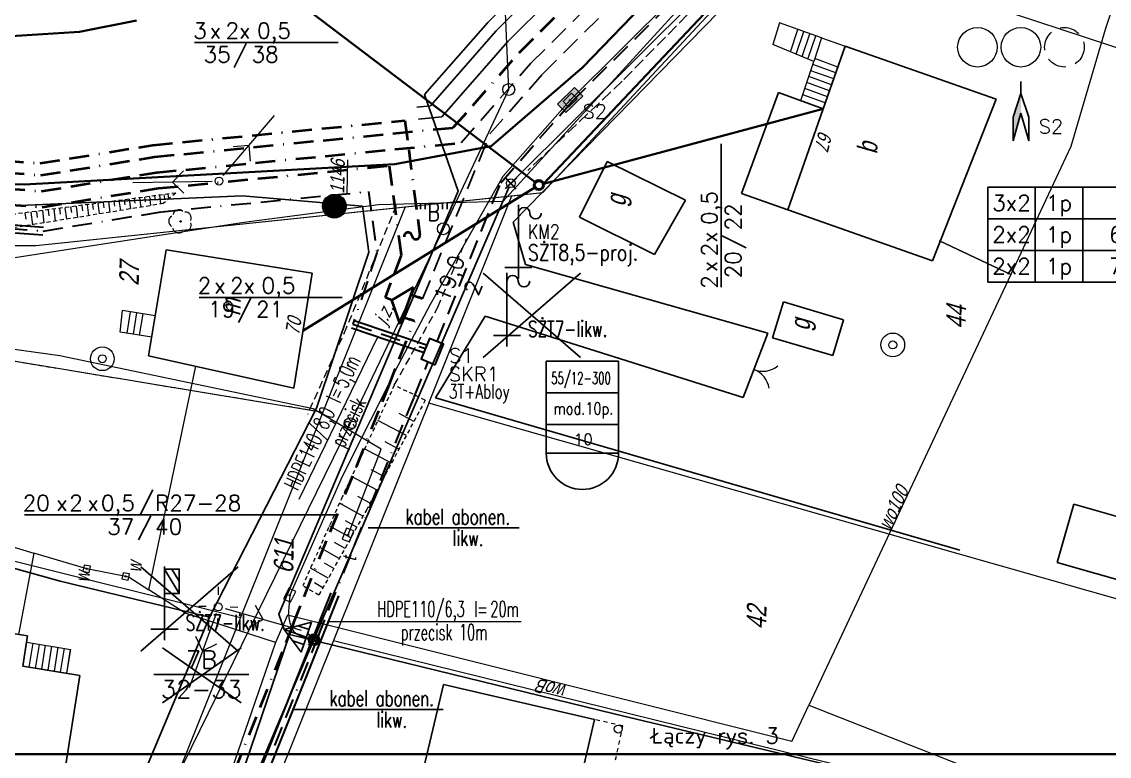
# Model space of a CAD drawing. Header units: millimetres. Extents: x 4848043 to 9699780, y 5827542 to 11659147.
# Drawn here: x 4848757.9 to 4848895.3, y 5829526.9 to 5829619.7 of the extents above; entities that cross this region are included whole.
import ezdxf
from ezdxf.enums import TextEntityAlignment as Align

# ---------------------------------------------------------------- set-up
doc = ezdxf.new("R2010")
doc.units = ezdxf.units.MM
doc.header["$MEASUREMENT"] = 0
for name, pattern in [('0', [0]), ('BORDER', [1.75, 0.5, -0.25, 0.5, -0.25, 0, -0.25]), ('BZN', [1, 0.5, -0.5]), ('DASHED', [0.75, 0.5, -0.25]), ('GUZ', [1, 0.5, -0.5]), ('KOC', [2, 1.5, -0.5]), ('KOJ', [0]), ('KOU', [1.5, 1, -0.5]), ('SCH', [0]), ('UPW', [0]), ('WSQ', [0.85, 0.5, -0.35])]:
    doc.linetypes.add(name, pattern=pattern)
doc.layers.get('0').update_dxf_attribs({"lineweight": 18})
for name, color, linetype in [('czerwona', 1, 'Continuous'), ('NR-RYS @ 1', 7, 'Continuous'), ('S-T-DLUG', 30, 'Continuous'), ('SZOPO_L_0', 251, 'BGS'), ('TEL długości przelotów', 30, 'Continuous'), ('TEL studnie istniejące', 34, 'Continuous'), ('TES kable kanałowe likw.', 9, 'KAB_KANAL_LIKW'), ('TES kable kanałowe proj.', 4, 'DASHED'), ('TES kable napow. likw.', 9, 'LIN_NAPOW_LIKW'), ('TES opisy kabli abon.', 30, 'Continuous'), ('TES opisy kabli rozdz.', 30, 'Continuous'), ('TES opisy zakończeń', 30, 'Continuous'), ('TES rury', 6, 'Continuous'), ('TES strzałki i odnośniki', 7, 'Continuous'), ('TES słup. PD', 6, 'Continuous'), ('TES zakończenia istniejące', 140, 'Continuous'), ('TES zakończenia likwidowane', 9, 'Continuous')]:
    doc.layers.add(name, color=color, linetype=linetype)
for name, color, linetype, lineweight in [('EADTD_T_0', 7, '0', 18), ('EBTOO_T_9', 7, '0', 18), ('EBTPO_L_6', 9, '0', 18), ('EBUOA_T_1', 251, '0', 25), ('EBUPO_L_6', 7, '0', 18), ('EBUPP_L_3', 6, '0', 25), ('EDZPD_L_0', 251, '0', 18), ('EDZTD_T_0', 7, '0', 25), ('EUZPU_L_4', 251, 'GUZ', 18), ('SDROK_T_0', 250, '0', 18), ('SDRPK_L_0', 7, '0', 35), ('SDRPK_L_1', 7, 'KOU', 18), ('SDRPK_L_2', 251, 'KOC', 18), ('SZNPS_T_0', 7, '0', 18), ('SZOPO_T_0', 251, '0', 18), ('SZZPZ_T_0', 251, '0', 15), ('TEL kable doziemne proj.', 32, 'BORDER', 30), ('TEL kanalizacja tel. proj.', 32, 'DASHED', 30), ('TEL rury', 6, 'Continuous', 30), ('TEL rury opis', 6, 'Continuous', 20), ('TEL rury opis MONIKA', 6, 'Continuous', 20), ('TEL studnie projektowane', 32, 'Continuous', 30), ('TES kable doziemne proj.', 4, 'BORDER', 40), ('TES kable napow. proj.', 241, 'LIN_NAPOW_PROJ', 35), ('TES zakończenia projektowane', 4, 'Continuous', 40), ('TES złącza projektowane', 4, 'Continuous', 40), ('UEEPA_T_2', 251, '0', 18), ('UKKPA_T_4', 251, '0', 18), ('UKKPOR_L_0', 36, '0', 18), ('UTTOA_T_0', 7, '0', 18), ('UTTPA_T_0', 7, '0', 18), ('UTTPA_T_2', 34, '0', 18), ('UTTPO_L_0', 34, '0', 18), ('UWWOA_T_0', 251, '0', 18), ('UWWOO_T_0', 251, '0', 18), ('UWWPA_T_0', 251, '0', 18), ('UWWPO_L_0', 162, 'UPW', 18), ('UZB słupy telefoniczne', 32, 'Continuous', 30), ('WUKPS_L_1', 251, '0', 18), ('WUKPS_L_2', 251, '0', 18)]:
    doc.layers.add(name, color=color, linetype=linetype, lineweight=lineweight)
doc.layers.add('RYS layout', color=7, linetype='Continuous', lineweight=30, plot=False)
doc.styles.add('ROMANS', font='simplex.shx')
doc.styles.add('SIMPLEX', font='simplex.shx', dxfattribs={"width": 0.8, "height": 1.5})
doc.styles.add('Simplex2', font='simplex.shx', dxfattribs={"width": 0.7})
doc.styles.get("Standard").update_dxf_attribs({"font": 'txt', "width": 0.8, "oblique": 15})
doc.linetypes.add('BGS', pattern='A,2.5,[133,ltypeshp.shx,S=0.2,R=0,X=0,Y=0],2.5', length=5)
doc.linetypes.add('KAB_KANAL_LIKW', pattern='A,0.5,[131,ltypeshp.shx,S=0.1,R=0,X=-0.1,Y=-0.1],0.2,[131,ltypeshp.shx,S=0.1,R=180,X=-0.1,Y=0.1],0.1', length=0.8)
doc.linetypes.add('LIN_NAPOW_LIKW', pattern='A,0.0001,[131,ltypeshp.shx,S=0.1,R=20,X=0.34023,Y=-0.12817],-0.1,[131,ltypeshp.shx,S=0.1,R=200,X=0.35977,Y=0.12817],-0.3,[135,l_napow.shx,S=0.1,R=0,X=-0.4,Y=0],-0.2,[135,l_napow.shx,S=0.1,R=180,X=0.2,Y=0],-0.2', length=0.8001)
doc.linetypes.add('LIN_NAPOW_PROJ', pattern='A,0.0001,-0.4,[136,l_napow.shx,S=0.1,R=0,X=-0.4,Y=0],-0.2,[137,l_napow.shx,S=0.1,R=0,X=-0.2,Y=0],-0.2', length=0.8001)

# ---------------------------------------------------------------- blocks, each defined once
blk = doc.blocks.new('BUJ')
at = {"color": 0}
blk.add_circle((0, 0), 0.25, dxfattribs=at)
blk = doc.blocks.new('OSP')
at = {"color": 0}
for radius in [0.75, 0.045]:
    blk.add_circle((0, 0), radius, dxfattribs=at)
blk = doc.blocks.new('BGB')
at = {"color": 0}
for centre, start, end in [((-1.5, 0.021), 0, 60.404), ((1.5, 0.021), 120, 180.404)]:
    blk.add_arc(centre, 1.5, start, end, dxfattribs=at)
blk = doc.blocks.new('DLI')
at = {"color": 0}
blk.add_circle((0, 0), 0.045, dxfattribs=at)
for centre, start, end in [((0, 0.375), 30.487, 149.918), ((-0.357, 0.116), 102.488, 221.918), ((0.357, 0.116), -41.514, 77.916), ((-0.22, -0.303), 174.489, 293.916), ((0.22, -0.303), -113.512, 5.915)]:
    blk.add_arc(centre, 0.375, start, end, dxfattribs=at)
blk = doc.blocks.new('SLS')
at = {"color": 0}
blk.add_circle((0, 0), 0.25, dxfattribs=at)
blk.add_circle((0, 0), 0.25, dxfattribs=at)
blk = doc.blocks.new('LAT')
at = {"color": 0}
for p, q in [((0.00809, 0.758155), (0.00809, 1.258155)), ((-1.24191, 0.008155), (-0.74191, 0.008155)), ((0.75809, 0.008155), (1.25809, 0.008155)), ((0.00809, -0.741845), (0.00809, -1.241845))]:
    blk.add_line(p, q, dxfattribs=at)
blk = doc.blocks.new('PNN')
at = {"color": 0}
for p, q in [((2.9395, 0.01539), (2.2324, 0.72249)), ((0.4395, 0.01539), (5.4395, 0.01539)), ((2.9395, 0.01539), (2.2324, -0.69171))]:
    blk.add_line(p, q, dxfattribs=at)
blk = doc.blocks.new('UKK')
at = {"color": 0}
blk.add_circle((0, 0), 0.375, dxfattribs=at)
blk = doc.blocks.new('WLD')
at = {"color": 0}
for p, q in [((0.375, 0.25), (-0.375, 0.25)), ((-0.375, 0.25), (-0.375, -0.25)), ((0.375, -0.25), (0.375, 0.25)), ((-0.375, -0.25), (0.375, -0.25))]:
    blk.add_line(p, q, dxfattribs=at)
blk.add_circle((0, 0), 0.045, dxfattribs=at)
blk = doc.blocks.new('ZAS')
at = {"color": 0}
for p, q in [((0.2, 0.2), (-0.2, 0.2)), ((-0.2, 0.2), (-0.2, -0.2)), ((0.2, -0.2), (0.2, 0.2)), ((-0.2, -0.2), (0.2, -0.2))]:
    blk.add_line(p, q, dxfattribs=at)
blk.add_circle((0, 0), 0.045, dxfattribs=at)
blk = doc.blocks.new('STD')
at = {"color": 0}
for radius in [0.75, 0.25]:
    blk.add_circle((0, 0), radius, dxfattribs=at)
blk = doc.blocks.new('ZL-2P')
for p, q in [((0, 0), (1, 1.25)), ((1, 1.25), (1, -1.25)), ((1, 0.75), (1.5, 0.75)), ((1, -1.25), (0, 0)), ((1, -0.75), (1.5, -0.75))]:
    blk.add_line(p, q)
blk = doc.blocks.new('SK-2-I')
blk.add_hatch(color=256).paths.add_polyline_path([(0.265, -0.375), (0.765, -0.375), (0.765, 0.375), (0.265, 0.375), (-0.235, 0.375), (-0.735, 0.375), (-0.735, -0.375), (-0.235, -0.375)])
for p, q in [((-0.735, -0.375), (-0.735, 0.375)), ((-0.735, 0.375), (-0.235, 0.375)), ((0.265, 0.375), (-0.235, 0.375)), ((0.765, 0.375), (0.265, 0.375)), ((0.765, -0.375), (0.765, 0.375)), ((-0.235, -0.375), (-0.735, -0.375)), ((-0.235, -0.375), (0.265, -0.375)), ((0.265, -0.375), (0.765, -0.375))]:
    blk.add_line(p, q)
blk = doc.blocks.new('KB-RZP')
at = {"style": 'SIMPLEX'}
for s, p in [('/', (0.5, 0.389)), ('x', (-4.75, 0.25)), ('x', (-2.783, 0.25))]:
    blk.add_text(s, height=1, dxfattribs=at).set_placement(p)
at = {"style": 'SIMPLEX', "flags": 1}
blk.add_attdef('TYP-KAB', text='', height=0.5, dxfattribs=at).set_placement((-8.408, 0.25), align=Align.RIGHT)
at = {"style": 'SIMPLEX'}
for tag, p in [('POJ-KAB', (-5.158, 0.25)), ('DL-KAB', (0.19, -1.25))]:
    blk.add_attdef(tag, text='', height=1, dxfattribs=at).set_placement(p, align=Align.RIGHT)
for tag, p in [('KONS-KAB', (-3.5, 0.25)), ('SR-ZYL', (-0.85, 0.25)), ('SEP', (0.835, -1.25))]:
    blk.add_attdef(tag, text='', height=1, dxfattribs=at).set_placement(p, align=Align.CENTER)
for tag, p in [('NR-KAB', (1.5, 0.25)), ('DL-MON', (1.5, -1.25))]:
    blk.add_attdef(tag, p, '', height=1, dxfattribs=at)
at = {"style": 'SIMPLEX', "flags": 1}
blk.add_attdef('REJ-SZAF', (7.64, 0.25), '', height=0.5, dxfattribs=at)
blk = doc.blocks.new('KB-IWP')
at = {"style": 'SIMPLEX'}
for p in [(-1.218, 0.25), (0.637, 0.25)]:
    blk.add_text('x', height=1, dxfattribs=at).set_placement(p, align=Align.RIGHT)
at = {"style": 'SIMPLEX', "flags": 1}
blk.add_attdef('TYP-KAB', text='', height=0.5, dxfattribs=at).set_placement((-6.017, 0.25), align=Align.RIGHT)
at = {"style": 'SIMPLEX'}
for tag, p in [('POJ-KAB', (-2.134, 0.25)), ('DL-KAB', (-0.618, -1.25))]:
    blk.add_attdef(tag, text='', height=1, dxfattribs=at).set_placement(p, align=Align.RIGHT)
for tag, p in [('KONS-KAB', (-0.519, 0.25)), ('SR-ZYL', (2.116, 0.25)), ('SEP', (-0.022, -1.25))]:
    blk.add_attdef(tag, text='', height=1, dxfattribs=at).set_placement(p, align=Align.CENTER)
at = {"style": 'SIMPLEX', "flags": 1}
blk.add_attdef('REJ-SZAF', (6.387, 0.25), '', height=0.5, dxfattribs=at)
at = {"style": 'SIMPLEX'}
blk.add_attdef('DL-MON', (0.697, -1.25), '', height=1, dxfattribs=at)
blk = doc.blocks.new('OB')
at = {"style": 'ROMANS', "width": 0.6}
blk.add_text('l=', height=2, dxfattribs=at).set_placement((9.86, 0.18))
for tag, p in [('OB_TYP', (8.68, 0.18)), ('OB_SW', (11.54, -2.76))]:
    blk.add_attdef(tag, text='', height=2, dxfattribs=at).set_placement(p, align=Align.RIGHT)
blk.add_attdef('OB_DL', (11.91, 0.18), '', height=2, dxfattribs=at)
blk = doc.blocks.new('S1')
for p, q in [((0, 5.585), (-0.5, 3.335)), ((0, 2.585), (0, 5.585)), ((0.5, 3.335), (0, 5.585)), ((-0.5, 3.335), (0, 3.835)), ((0, 3.835), (0.5, 3.335)), ((0, -2.915), (0, -2.165)), ((-0.5, -4.415), (0, -2.915)), ((0, -2.915), (0.5, -4.415)), ((-0.5, -5.915), (0, -4.165)), ((-0.5, -4.415), (-0.5, -5.915)), ((0, -4.165), (0.5, -5.915)), ((0.5, -5.915), (0.5, -4.415))]:
    blk.add_line(p, q)
for points in [[(0, 5.585), (0, 3.835), (0.5, 3.335)], [(0, -2.915), (-0.5, -4.415), (0, -4.165), (-0.5, -5.915)]]:
    blk.add_solid(points)
blk = doc.blocks.new('S-T-DLUG')
at = {"style": 'ROMANS'}
blk.add_attdef('DL.KAN', text='', height=1, dxfattribs=at).set_placement((0, 0.3), align=Align.CENTER)
blk.add_attdef('L.OTW', text='', height=1, dxfattribs=at).set_placement((0, -0.3), align=Align.TOP_CENTER)
blk = doc.blocks.new('*U136')
for p, q in [((6, 0), (0, 0)), ((0, 0), (0, -4)), ((6, 0), (6, -4)), ((12, 0), (6, 0)), ((22, 0), (12, 0)), ((12, 0), (12, -4)), ((22, -4), (22, 0)), ((6, -4), (0, -4)), ((12, -4), (6, -4)), ((22, -4), (12, -4))]:
    blk.add_line(p, q)
at = {"style": 'SIMPLEX'}
for s, p in [('2x2', (3, -2)), ('1p', (9, -2))]:
    blk.add_text(s, height=2, dxfattribs=at).set_placement(p, align=Align.MIDDLE_CENTER)
blk.add_attdef('PARA1', text='', height=2, dxfattribs=at).set_placement((17, -2), align=Align.MIDDLE_CENTER)
blk = doc.blocks.new('KBR-ZP2')
blk.add_line((-4, 2), (4, 2))
at = {"style": 'SIMPLEX'}
for tag, p in [('REJ-SZAF', (0, 2.5)), ('NR-ZAK', (0, 0))]:
    blk.add_attdef(tag, text='', height=1.5, dxfattribs=at).set_placement(p, align=Align.CENTER)
blk = doc.blocks.new('*X53')
at = {"color": 0}
for p, q in [((196.5, 132.632), (196.5, 133.332)), ((196, 131.741), (196, 132.482)), ((196.5, 131), (196.5, 132.482)), ((197, 131.741), (197, 132.482))]:
    blk.add_line(p, q, dxfattribs=at)
blk = doc.blocks.new('KBR-SL1L')
for p, q in [((0, 0), (-1, 1.482)), ((-1, 1.482), (1, 1.482)), ((-0.35, 1.982), (0.35, 1.982)), ((1, 1.482), (0, 0))]:
    blk.add_line(p, q)
blk.add_circle((0, 1.982), 0.35)
blk.add_blockref('*X53', (-196.5, -131))
blk = doc.blocks.new('ZLOP')
for p, q in [((9.15, 0), (0, 0)), ((0, 0), (0, -11.62)), ((9.15, -11.62), (9.15, 0)), ((9.15, -4), (0, -4)), ((9.15, -8), (0, -8)), ((0, -11.62), (9.15, -11.62))]:
    blk.add_line(p, q)
blk.add_arc((4.58, -11.62), 4.58, 180, 0)
at = {"style": 'ROMANS', "width": 0.713756}
blk.add_attdef('MUFA', text='', height=1.41, dxfattribs=at).set_placement((0.63, -2.88), (8.18, -2.88), align=Align.FIT)
at = {"style": 'ROMANS'}
for tag, p in [('LACZNIK', (4.71, -6.72)), ('PARY', (4.69, -10.56))]:
    blk.add_attdef(tag, text='', height=1.41, dxfattribs=at).set_placement(p, align=Align.CENTER)
for tag, flags, p in [('NRZL', 4, (4.68, -14.12)), ('BOKT', 1, (4.69, -17.8))]:
    blk.add_attdef(tag, text='', height=1.41, dxfattribs=dict(at, flags=flags)).set_placement(p, align=Align.CENTER)

msp = doc.modelspace()

# ---------------------------------------------------------------- linework, layer by layer
for centre in [(4848878.67, 5829616.51), (4848884.17, 5829616.51)]:
    msp.add_circle(centre, 2.5)
at = {"linetype": 'DASHED', "ltscale": 5}
msp.add_circle((4848889.67, 5829616.51), 2.5, dxfattribs=at)
at = {"layer": 'czerwona', "linetype": 'ByBlock', "const_width": 1.41}
msp.add_lwpolyline([(4848797.36, 5829595.61, 1), (4848797.39, 5829597.2, 1)], format="xyb", close=True, dxfattribs=at)
at = {"layer": 'EBTPO_L_6', "linetype": 'SCH'}
for p, q in [((4848853.67, 5829619.58), (4848852.8, 5829616.84)), ((4848858.96, 5829617.69), (4848853.67, 5829619.58)), ((4848855.03, 5829615.94), (4848855.96, 5829618.76)), ((4848855.76, 5829615.63), (4848856.71, 5829618.49)), ((4848856.52, 5829615.33), (4848857.47, 5829618.22)), ((4848857.99, 5829614.73), (4848852.8, 5829616.84)), ((4848857.25, 5829615.02), (4848858.23, 5829617.96)), ((4848858.96, 5829617.69), (4848857.99, 5829614.73)), ((4848858.96, 5829617.69), (4848861.94, 5829616.64)), ((4848859.18, 5829608.72), (4848861.94, 5829616.64)), ((4848860.76, 5829613.26), (4848857.86, 5829614.31)), ((4848861.04, 5829614.01), (4848858.11, 5829615.08)), ((4848860.23, 5829611.75), (4848857.35, 5829612.8)), ((4848860.51, 5829612.5), (4848857.61, 5829613.55)), ((4848859.71, 5829610.24), (4848856.85, 5829611.29)), ((4848859.96, 5829610.99), (4848857.1, 5829612.04)), ((4848859.43, 5829609.48), (4848856.61, 5829610.51)), ((4848770.3, 5829580.51), (4848770.61, 5829583.22)), ((4848774.74, 5829582.57), (4848770.61, 5829583.22)), ((4848771.57, 5829583.08), (4848771.12, 5829580.37)), ((4848772.37, 5829582.95), (4848771.92, 5829580.24)), ((4848773.14, 5829582.82), (4848772.7, 5829580.1)), ((4848774.29, 5829579.86), (4848774.74, 5829582.57)), ((4848774.29, 5829579.86), (4848770.3, 5829580.51)), ((4848757.99, 5829538.26), (4848758.46, 5829541.29)), ((4848758.46, 5829541.29), (4848764.05, 5829540.39)), ((4848759.26, 5829541.16), (4848758.76, 5829538.13)), ((4848760.04, 5829541.02), (4848759.56, 5829537.99)), ((4848760.83, 5829540.91), (4848760.34, 5829537.88)), ((4848761.63, 5829540.78), (4848761.14, 5829537.74)), ((4848762.41, 5829540.66), (4848761.94, 5829537.63)), ((4848763.21, 5829540.53), (4848762.71, 5829537.5)), ((4848763.99, 5829540.39), (4848763.51, 5829537.36)), ((4848763.57, 5829537.36), (4848764.05, 5829540.39)), ((4848757.99, 5829538.26), (4848763.57, 5829537.36))]:
    msp.add_line(p, q, dxfattribs=at)
at = {"layer": 'EBTPO_L_6', "linetype": '0'}
for p in [(4848858.96, 5829617.69), (4848856.36, 5829609.76)]:
    msp.add_line(p, (4848857.99, 5829614.73), dxfattribs=at)
at = {"layer": 'EBUPO_L_6', "linetype": 'BZN'}
for p, q in [((4848833.84, 5829530.7), (4848830.28, 5829531.51)), ((4848831.9, 5829521.52), (4848833.84, 5829530.7))]:
    msp.add_line(p, q, dxfattribs=at)
at = {"layer": 'EBUPP_L_3', "linetype": '0'}
for p, q in [((4848861.94, 5829616.64), (4848859.18, 5829608.72)), ((4848881.05, 5829609.95), (4848861.94, 5829616.64)), ((4848848.83, 5829598.01), (4848853.54, 5829610.79)), ((4848853.54, 5829610.79), (4848859.18, 5829608.72)), ((4848873, 5829589.51), (4848881.05, 5829609.95)), ((4848854.71, 5829595.94), (4848859.18, 5829608.72)), ((4848831.88, 5829602.07), (4848828.37, 5829595.01)), ((4848841.75, 5829597.17), (4848831.88, 5829602.07)), ((4848848.83, 5829598.01), (4848854.71, 5829595.94)), ((4848837.85, 5829590.3), (4848841.75, 5829597.17)), ((4848828.37, 5829595.01), (4848837.85, 5829590.3)), ((4848873, 5829589.51), (4848854.71, 5829595.94)), ((4848776.11, 5829590.9), (4848773.89, 5829577.5)), ((4848794.56, 5829587.95), (4848776.11, 5829590.9)), ((4848792.24, 5829573.41), (4848794.56, 5829587.95)), ((4848854.14, 5829584.31), (4848852.78, 5829579.77)), ((4848861.72, 5829582.04), (4848854.14, 5829584.31)), ((4848860.38, 5829577.52), (4848861.72, 5829582.04)), ((4848852.78, 5829579.77), (4848860.38, 5829577.52)), ((4848773.89, 5829577.5), (4848792.24, 5829573.41)), ((4848888.74, 5829551.35), (4848890.85, 5829558.75)), ((4848890.85, 5829558.75), (4848917.34, 5829551.2)), ((4848888.74, 5829551.35), (4848915.23, 5829543.81)), ((4848752.93, 5829542.99), (4848758.6, 5829542.09)), ((4848758.6, 5829542.09), (4848757.99, 5829538.26)), ((4848757.99, 5829538.26), (4848765.21, 5829537.09)), ((4848765.21, 5829537.09), (4848762.14, 5829517.8)), ((4848811.19, 5829535.93), (4848806.18, 5829514.98)), ((4848830.28, 5829531.51), (4848811.19, 5829535.93)), ((4848828.13, 5829522.27), (4848830.28, 5829531.51))]:
    msp.add_line(p, q, dxfattribs=at)
at = {"layer": 'EDZPD_L_0', "linetype": '0'}
for p, q in [((4848823.71, 5829598.14), (4848911.46, 5829692.34)), ((4848823.71, 5829598.14), (4848853.91, 5829630.56)), ((4848853.91, 5829630.56), (4848931.86, 5829604.62)), ((4848543.22, 5829605.02), (4848785.5, 5829544.41)), ((4848759.62, 5829591.46), (4848823.71, 5829598.14)), ((4848806.31, 5829596.33), (4848819.8, 5829597.73)), ((4848809.31, 5829571.53), (4848819.8, 5829597.73)), ((4848819.8, 5829597.73), (4848823.71, 5829598.14)), ((4848759.62, 5829591.46), (4848806.31, 5829596.33)), ((4848806.31, 5829596.33), (4848795.93, 5829570.39)), ((4848718.25, 5829591.38), (4848759.62, 5829591.46)), ((4848718.91, 5829591.37), (4848759.62, 5829591.46)), ((4848716.55, 5829583.49), (4848795.93, 5829570.39)), ((4848809.31, 5829571.53), (4848805.73, 5829562.63)), ((4848990.62, 5829519.84), (4848809.31, 5829571.53)), ((4848795.93, 5829570.39), (4848785.5, 5829544.41)), ((4848805.73, 5829562.63), (4848797.27, 5829541.52)), ((4848785.5, 5829544.41), (4848773.07, 5829513.41)), ((4848797.27, 5829541.52), (4848784.79, 5829510.4)), ((4848797.27, 5829541.52), (4848960.63, 5829501.25))]:
    msp.add_line(p, q, dxfattribs=at)
at = {"layer": 'EUZPU_L_4', "linetype": 'GUZ'}
msp.add_line((4848716.55, 5829583.49), (4848795.93, 5829570.39), dxfattribs=at)
at = {"layer": 'RYS layout'}
for points in [[(4849270.89, 5829527.13), (4848660.89, 5829527.13), (4848660.89, 5829812.13), (4849270.89, 5829812.13)], [(4848960.63, 5829527.13), (4848960.63, 5828917.13), (4848675.63, 5828917.13), (4848675.63, 5829527.13)]]:
    msp.add_lwpolyline(points, close=True, dxfattribs=at)
at = {"layer": 'SDRPK_L_0', "linetype": '0'}
for p, q in [((4848842.2, 5829627.87), (4848828.73, 5829613.95)), ((4848828.73, 5829613.95), (4848817.21, 5829604.01)), ((4848805.01, 5829601.75), (4848817.21, 5829604.01)), ((4848805.01, 5829601.75), (4848758.17, 5829599.17)), ((4848758.17, 5829599.17), (4848724.13, 5829599.37))]:
    msp.add_line(p, q, dxfattribs=at)
at = {"layer": 'SDRPK_L_0', "linetype": 'KOJ'}
for p, q in [((4848772.37, 5829619.88), (4848765.14, 5829618.48)), ((4848765.14, 5829618.48), (4848747.74, 5829617.36))]:
    msp.add_line(p, q, dxfattribs=at)
at = {"layer": 'SDRPK_L_1', "linetype": 'KOU'}
for p, q in [((4848805.19, 5829596.51), (4848798.92, 5829581.12)), ((4848810.45, 5829583.65), (4848814.1, 5829592.33)), ((4848804.95, 5829573.77), (4848810.45, 5829583.65)), ((4848798.92, 5829581.12), (4848793.96, 5829570.08))]:
    msp.add_line(p, q, dxfattribs=at)
at = {"layer": 'SDRPK_L_2', "linetype": 'KOC'}
for p, q in [((4848844.82, 5829623.5), (4848833.78, 5829612.24)), ((4848833.78, 5829612.24), (4848821.84, 5829600.95))]:
    msp.add_line(p, q, dxfattribs=at)
at = {"layer": 'SZOPO_L_0', "linetype": 'BGS'}
for p, q in [((4848855.68, 5829630.93), (4848819.96, 5829594.38)), ((4848785.77, 5829597.71), (4848752.24, 5829596.29)), ((4848800.95, 5829596.4), (4848785.77, 5829597.71)), ((4848801.73, 5829590.61), (4848800.95, 5829596.4)), ((4848821.54, 5829589.03), (4848819.96, 5829594.38)), ((4848795.1, 5829570.88), (4848801.73, 5829590.61)), ((4848852.19, 5829580.36), (4848821.54, 5829589.03)), ((4848816.45, 5829582.52), (4848810.16, 5829572.17)), ((4848849.05, 5829572.22), (4848816.45, 5829582.52)), ((4848849.05, 5829572.22), (4848852.19, 5829580.36)), ((4848810.16, 5829572.17), (4848876.45, 5829552.95)), ((4848781.6, 5829544.44), (4848795.1, 5829570.88)), ((4848724.7, 5829559.52), (4848762.72, 5829549)), ((4848762.72, 5829549), (4848781.6, 5829544.44)), ((4848781.6, 5829544.44), (4848772.97, 5829523.87)), ((4848791.7, 5829542.26), (4848785.31, 5829523.47)), ((4848832.73, 5829532.22), (4848791.7, 5829542.26)), ((4848895.24, 5829517.37), (4848832.73, 5829532.22))]:
    msp.add_line(p, q, dxfattribs=at)
at = {"layer": 'TEL kable doziemne proj.', "ltscale": 5}
for p, q in [((4848820.39, 5829600), (4848818.95, 5829598.61)), ((4848820.36, 5829598.59), (4848818.97, 5829600.03)), ((4848807.45, 5829572.27), (4848809.24, 5829576.74)), ((4848795.23, 5829541.81), (4848807.45, 5829572.27)), ((4848795.41, 5829542.26), (4848781.89, 5829508.52)), ((4848795.49, 5829542.32), (4848794.05, 5829540.93)), ((4848795.47, 5829540.9), (4848794.08, 5829542.34))]:
    msp.add_line(p, q, dxfattribs=at)
msp.add_lwpolyline([(4848734.64, 5829595.28), (4848760.56, 5829593.28), (4848775.52, 5829595.71), (4848801.71, 5829598.27), (4848802.75, 5829590.51), (4848799.72, 5829581.49), (4848808.88, 5829578.41)], dxfattribs=at)
at = {"layer": 'TEL kanalizacja tel. proj.', "ltscale": 5}
msp.add_lwpolyline([(4848810.37, 5829579.3), (4848818.42, 5829599.39), (4848827.39, 5829609.61), (4848848.69, 5829630.79)], dxfattribs=at)
at = {"layer": 'TEL rury'}
for p, q in [((4848734.6, 5829594.78), (4848760.52, 5829592.78)), ((4848734.67, 5829595.78), (4848760.6, 5829593.78)), ((4848799.88, 5829581.96), (4848809.03, 5829578.88)), ((4848799.56, 5829581.02), (4848808.72, 5829577.94)), ((4848786.65, 5829521.74), (4848796.99, 5829547.54)), ((4848787.58, 5829521.37), (4848797.92, 5829547.17))]:
    msp.add_line(p, q, dxfattribs=at)
at = {"layer": 'TEL rury opis'}
msp.add_line((4848792.94, 5829559.39), (4848802.85, 5829579.91), dxfattribs=at)
at = {"layer": 'TEL rury opis MONIKA'}
msp.add_line((4848796.62, 5829543.92), (4848821.01, 5829543.92), dxfattribs=at)
at = {"layer": 'TEL studnie projektowane'}
msp.add_lwpolyline([(4848810.13, 5829576.38), (4848811.17, 5829578.98), (4848809.39, 5829579.7), (4848808.35, 5829577.1)], close=True, dxfattribs=at)
at = {"layer": 'TES kable doziemne proj.', "ltscale": 5}
for p, q in [((4848804.66, 5829584.54), (4848803.79, 5829584.87)), ((4848808.52, 5829584.72), (4848808, 5829584.92)), ((4848804.2, 5829573.58), (4848807.49, 5829581.9)), ((4848807.49, 5829581.9), (4848806.96, 5829582.1)), ((4848792.17, 5829543.57), (4848804.21, 5829573.58)), ((4848792.17, 5829543.57), (4848784.52, 5829524.5))]:
    msp.add_line(p, q, dxfattribs=at)
at = {"layer": 'TES kable doziemne proj.', "color": 252, "lineweight": 40, "ltscale": 5}
msp.add_lwpolyline([(4848221.55, 5829673.19), (4848249.19, 5829674.09), (4848257.88, 5829674.38), (4848293.54, 5829675.55), (4848462.78, 5829646.84), (4848465.51, 5829647.48), (4848474.64, 5829645.73), (4848490.45, 5829642.74), (4848493.06, 5829641.7), (4848543.21, 5829633.19), (4848718.43, 5829601), (4848734.2, 5829603.84), (4848760.2, 5829601.84), (4848774.43, 5829604.14), (4848806.29, 5829607.25), (4848808.18, 5829592.8)], dxfattribs=at)
at = {"layer": 'TES kable doziemne proj.', "ltscale": 5}
for points in [[(4848221.6, 5829671.69), (4848249.24, 5829672.59), (4848257.92, 5829672.88), (4848293.44, 5829674.04), (4848462.83, 5829645.31), (4848465.54, 5829645.95), (4848474.36, 5829644.26), (4848490.03, 5829641.29), (4848492.65, 5829640.25), (4848542.95, 5829631.72), (4848718.42, 5829599.48), (4848734.28, 5829602.33), (4848760.27, 5829600.33), (4848774.62, 5829602.65), (4848812.41, 5829606.35), (4848820.76, 5829615.85), (4848842.18, 5829637.15), (4848848.22, 5829643.52), (4848872.53, 5829669.23)], [(4848221.66, 5829669.69), (4848249.3, 5829670.59), (4848257.99, 5829670.88), (4848293.3, 5829672.04), (4848462.89, 5829643.27), (4848465.59, 5829643.91), (4848473.99, 5829642.29), (4848489.47, 5829639.36), (4848492.11, 5829638.31), (4848542.6, 5829629.75), (4848718.42, 5829597.45), (4848734.38, 5829600.32), (4848760.35, 5829598.31), (4848774.88, 5829600.67), (4848813.4, 5829604.43)], [(4848221.73, 5829667.69), (4848249.37, 5829668.59), (4848258.06, 5829668.88), (4848293.16, 5829670.03), (4848462.96, 5829641.23), (4848465.63, 5829641.86), (4848473.61, 5829640.33), (4848488.9, 5829637.43), (4848491.56, 5829636.38), (4848542.26, 5829627.78), (4848718.42, 5829595.41), (4848734.48, 5829598.3), (4848760.43, 5829596.3), (4848775.14, 5829598.68), (4848804.3, 5829601.53), (4848805.82, 5829590.22), (4848803.78, 5829584.87), (4848803.78, 5829584.87)]]:
    msp.add_lwpolyline(points, dxfattribs=at)
at = {"layer": 'TES kable doziemne proj.', "color": 252, "lineweight": 40, "ltscale": 5}
for centre, start, end in [((4848806.69, 5829592.6), 7.4589, 187.4589), ((4848807.69, 5829592.73), 187.4589, 7.4589)]:
    msp.add_arc(centre, 0.5, start, end, dxfattribs=at)
at = {"layer": 'TES kable kanałowe likw.', "linetype": 'KAB_KANAL_LIKW', "ltscale": 5}
for points in [[(4848791.04, 5829542.91), (4848790.34, 5829544.83), (4848813.01, 5829598.31), (4848808.77, 5829610.53), (4848816.76, 5829619.62), (4848838.2, 5829640.94), (4848844.23, 5829647.3), (4848868.53, 5829673)], [(4848807.81, 5829608.93), (4848809.51, 5829609.09), (4848817.85, 5829618.59), (4848839.27, 5829639.9), (4848845.32, 5829646.27), (4848869.62, 5829671.97)], [(4848808.03, 5829607.43), (4848810.96, 5829607.72), (4848819.31, 5829617.22), (4848840.73, 5829638.52), (4848846.77, 5829644.9), (4848871.07, 5829670.6)]]:
    msp.add_lwpolyline(points, dxfattribs=at)
at = {"layer": 'TES kable kanałowe proj.', "ltscale": 5}
for p, q in [((4848823.68, 5829613.11), (4848845.04, 5829634.35)), ((4848817.04, 5829605.55), (4848823.68, 5829613.11)), ((4848808.52, 5829584.72), (4848817.04, 5829605.55))]:
    msp.add_line(p, q, dxfattribs=at)
msp.add_lwpolyline([(4848813.4, 5829604.43), (4848822.22, 5829614.48), (4848843.61, 5829635.75), (4848849.68, 5829642.15), (4848873.98, 5829667.85)], dxfattribs=at)
at = {"layer": 'TES kable napow. likw.', "ltscale": 5}
for p, q in [((4848879.62, 5829659.03), (4848820.06, 5829599.7)), ((4848819.45, 5829598.8), (4848794.99, 5829542.13)), ((4848794.56, 5829541.12), (4848782.01, 5829511.62))]:
    msp.add_line(p, q, dxfattribs=at)
at = {"layer": 'TES kable napow. proj.', "ltscale": 5}
for p, q in [((4848823.82, 5829599.25), (4848880.7, 5829659.5)), ((4848822.74, 5829599.46), (4848769.22, 5829640.05)), ((4848823.82, 5829599.25), (4848859.18, 5829608.72)), ((4848822.71, 5829598.77), (4848793.4, 5829580.68))]:
    msp.add_line(p, q, dxfattribs=at)
at = {"layer": 'TES opisy kabli rozdz.'}
for p, q in [((4848797.84, 5829617.1), (4848779.71, 5829617.1)), ((4848846.29, 5829604.28), (4848846.29, 5829586.16)), ((4848798.36, 5829584.89), (4848780.28, 5829584.89)), ((4848797.71, 5829557.39), (4848758.19, 5829557.39))]:
    msp.add_line(p, q, dxfattribs=at)
at = {"layer": 'TES opisy zakończeń'}
for p, q in [((4848775.66, 5829540.57), (4848785.61, 5829533.61)), ((4848785.61, 5829540.57), (4848775.66, 5829533.61))]:
    msp.add_line(p, q, dxfattribs=at)
at = {"layer": 'TES rury', "linetype": 'Continuous'}
for p, q in [((4848820.65, 5829596.57), (4848820.65, 5829587.27)), ((4848816.19, 5829587.95), (4848828.49, 5829577.3)), ((4848828.49, 5829587.95), (4848816.19, 5829577.3)), ((4848822.36, 5829588.67), (4848818.94, 5829588.67)), ((4848820.74, 5829555.77), (4848801.65, 5829555.77)), ((4848772.9, 5829550.81), (4848785.2, 5829540.17)), ((4848785.2, 5829550.81), (4848772.9, 5829540.17)), ((4848811.12, 5829532.8), (4848792.02, 5829532.8))]:
    msp.add_line(p, q, dxfattribs=at)
for centre, start, end in [((4848821.37, 5829595.53), 0, 180), ((4848822.81, 5829595.53), 180, 0)]:
    msp.add_arc(centre, 0.721, start, end, dxfattribs=at)
at = {"layer": 'TES słup. PD'}
for p, q in [((4848885.98, 5829598.83), (4848879.98, 5829598.83)), ((4848879.98, 5829598.83), (4848879.98, 5829594.83)), ((4848885.98, 5829598.83), (4848885.98, 5829594.83)), ((4848891.98, 5829598.83), (4848885.98, 5829598.83)), ((4848901.98, 5829598.83), (4848891.98, 5829598.83)), ((4848891.98, 5829598.83), (4848891.98, 5829594.83)), ((4848891.98, 5829594.83), (4848879.98, 5829594.83)), ((4848901.98, 5829594.83), (4848891.98, 5829594.83))]:
    msp.add_line(p, q, dxfattribs=at)
at = {"layer": 'TES zakończenia likwidowane', "color": 0, "linetype": 'Continuous'}
for p, q in [((4848819.19, 5829587.98), (4848819.19, 5829578.68)), ((4848820.9, 5829580.08), (4848817.48, 5829580.08)), ((4848775.9, 5829550.85), (4848775.9, 5829541.55)), ((4848777.61, 5829542.95), (4848774.19, 5829542.95))]:
    msp.add_line(p, q, dxfattribs=at)
at = {"layer": 'TES zakończenia likwidowane', "color": 0, "linetype": 'Continuous', "extrusion": (0, 0, -1)}
for p, q in [((4848777.76, 5829547.46), (4848775.9, 5829550.53)), ((4848777.76, 5829548.99), (4848776.83, 5829550.53))]:
    msp.add_line(p, q, dxfattribs=at)
msp.add_lwpolyline([(-4848775.9, 5829547.46), (-4848777.76, 5829547.46), (-4848777.76, 5829550.53), (-4848775.9, 5829550.53)], close=True, dxfattribs=at)
at = {"layer": 'TES zakończenia likwidowane', "color": 0, "linetype": 'Continuous'}
for centre, start, end in [((4848819.91, 5829586.94), 0, 180), ((4848821.35, 5829586.94), 180, 0)]:
    msp.add_arc(centre, 0.721, start, end, dxfattribs=at)
at = {"layer": 'TES zakończenia projektowane'}
msp.add_circle((4848823.23, 5829599.09), 0.609, dxfattribs=at)
at = {"layer": 'UKKPOR_L_0', "linetype": '0'}
for p, q in [((4848819.42, 5829611.17), (4848817.8, 5829649.17)), ((4848811.16, 5829593.56), (4848819.42, 5829611.17)), ((4848799.36, 5829568.91), (4848811.16, 5829593.56)), ((4848775.88, 5829520.96), (4848799.36, 5829568.91))]:
    msp.add_line(p, q, dxfattribs=at)
at = {"layer": 'UTTPO_L_0', "linetype": '0'}
for p, q in [((4848848.48, 5829631), (4848827.18, 5829609.82)), ((4848849.49, 5829630.82), (4848830.7, 5829610.17)), ((4848830.7, 5829610.17), (4848818.68, 5829596.99)), ((4848827.18, 5829609.82), (4848818.68, 5829600.15)), ((4848818.68, 5829600.15), (4848809.49, 5829583.97)), ((4848802.96, 5829596.59), (4848785.99, 5829594.35)), ((4848818.68, 5829596.99), (4848802.96, 5829596.59)), ((4848785.99, 5829594.35), (4848766.5, 5829591.36)), ((4848766.5, 5829591.36), (4848747.8, 5829588.49)), ((4848809.49, 5829583.97), (4848805.43, 5829576.3)), ((4848762.67, 5829577.48), (4848748.44, 5829579.5)), ((4848794.69, 5829570.79), (4848762.67, 5829577.48)), ((4848805.43, 5829576.3), (4848798.38, 5829562.24)), ((4848803.3, 5829565.68), (4848794.69, 5829570.79)), ((4848799.11, 5829554.85), (4848803.3, 5829565.68)), ((4848798.38, 5829562.24), (4848791.73, 5829547.24)), ((4848791.73, 5829547.24), (4848791.6, 5829545.7)), ((4848791.6, 5829545.7), (4848791.58, 5829545.26)), ((4848791.58, 5829545.26), (4848791.59, 5829544.82)), ((4848791.59, 5829544.82), (4848791.61, 5829544.6)), ((4848791.61, 5829544.6), (4848791.62, 5829544.38)), ((4848791.62, 5829544.38), (4848791.66, 5829544.16)), ((4848791.66, 5829544.16), (4848791.69, 5829543.96)), ((4848791.69, 5829543.96), (4848791.75, 5829543.74)), ((4848791.75, 5829543.74), (4848791.81, 5829543.54)), ((4848791.81, 5829543.54), (4848791.88, 5829543.34)), ((4848791.88, 5829543.34), (4848791.96, 5829543.15)), ((4848791.96, 5829543.15), (4848792.06, 5829542.95)), ((4848792.06, 5829542.95), (4848792.13, 5829542.83)), ((4848792.13, 5829542.83), (4848792.21, 5829542.71)), ((4848792.21, 5829542.71), (4848792.31, 5829542.61)), ((4848792.31, 5829542.61), (4848792.43, 5829542.51)), ((4848792.43, 5829542.51), (4848792.55, 5829542.4)), ((4848792.55, 5829542.4), (4848792.66, 5829542.32)), ((4848792.66, 5829542.32), (4848792.8, 5829542.26)), ((4848792.8, 5829542.26), (4848792.94, 5829542.18)), ((4848792.94, 5829542.18), (4848793.08, 5829542.11)), ((4848793.08, 5829542.11), (4848793.38, 5829542.01)), ((4848793.38, 5829542.01), (4848794.77, 5829541.62))]:
    msp.add_line(p, q, dxfattribs=at)
at = {"layer": 'UWWPO_L_0', "linetype": 'UPW'}
for p, q in [((4848901.13, 5829638.02), (4848894.87, 5829618.87)), ((4848894.87, 5829618.87), (4848890.46, 5829603.97)), ((4848890.46, 5829603.97), (4848882.89, 5829587.8)), ((4848882.89, 5829587.8), (4848873.88, 5829592.02)), ((4848873.88, 5829592.02), (4848882.89, 5829587.8)), ((4848882.89, 5829587.8), (4848857.37, 5829533.34)), ((4848773.94, 5829547.92), (4848779.85, 5829576.18)), ((4848734.79, 5829559.86), (4848759.38, 5829552.56)), ((4848759.38, 5829552.56), (4848757.46, 5829542.27)), ((4848766.07, 5829550.58), (4848759.38, 5829552.56)), ((4848771.45, 5829549.52), (4848766.07, 5829550.58)), ((4848771.45, 5829549.52), (4848773.94, 5829547.92)), ((4848778.51, 5829544.95), (4848773.94, 5829547.92)), ((4848789.93, 5829541.25), (4848778.51, 5829544.95)), ((4848791.47, 5829544.7), (4848789.93, 5829541.25)), ((4848855.21, 5829528.72), (4848791.47, 5829544.7)), ((4848789.93, 5829541.25), (4848778.51, 5829508.03)), ((4848855.21, 5829528.72), (4848857.37, 5829533.34)), ((4848857.37, 5829533.34), (4848896.27, 5829518.05))]:
    msp.add_line(p, q, dxfattribs=at)
at = {"layer": 'UZB słupy telefoniczne'}
msp.add_circle((4848823.23, 5829599.09), 0.5, dxfattribs=at)
at = {"layer": 'WUKPS_L_1', "linetype": '0'}
for p, q in [((4848773.37, 5829597.57), (4848773.44, 5829596.97)), ((4848774.01, 5829597.64), (4848774.15, 5829596.5)), ((4848774.63, 5829597.73), (4848774.7, 5829597.17)), ((4848775.25, 5829597.82), (4848775.39, 5829596.7)), ((4848775.83, 5829597.89), (4848775.89, 5829597.41)), ((4848776.34, 5829597.96), (4848776.42, 5829597.32)), ((4848762.62, 5829596.15), (4848762.71, 5829595.4)), ((4848763.32, 5829596.23), (4848763.52, 5829594.77)), ((4848764.02, 5829596.34), (4848764.13, 5829595.62)), ((4848764.73, 5829596.43), (4848764.92, 5829595)), ((4848765.43, 5829596.52), (4848765.52, 5829595.81)), ((4848766.11, 5829596.6), (4848766.28, 5829595.22)), ((4848766.79, 5829596.69), (4848766.88, 5829596.01)), ((4848767.47, 5829596.78), (4848767.65, 5829595.44)), ((4848768.15, 5829596.89), (4848768.24, 5829596.21)), ((4848768.82, 5829596.98), (4848768.99, 5829595.65)), ((4848769.48, 5829597.06), (4848769.57, 5829596.4)), ((4848770.14, 5829597.13), (4848770.32, 5829595.87)), ((4848770.8, 5829597.22), (4848770.87, 5829596.6)), ((4848771.44, 5829597.31), (4848771.6, 5829596.09)), ((4848772.08, 5829597.4), (4848772.17, 5829596.8)), ((4848772.73, 5829597.49), (4848772.89, 5829596.3)), ((4848758.25, 5829595.56), (4848758.36, 5829594.76)), ((4848758.99, 5829595.67), (4848759.2, 5829594.07)), ((4848759.71, 5829595.76), (4848759.82, 5829594.98)), ((4848760.46, 5829595.86), (4848760.65, 5829594.3)), ((4848761.18, 5829595.95), (4848761.28, 5829595.19)), ((4848761.9, 5829596.06), (4848762.09, 5829594.54)), ((4848807.43, 5829569.2), (4848805.58, 5829570.2)), ((4848806.48, 5829567.42), (4848802.87, 5829569.34)), ((4848805.52, 5829565.68), (4848803.78, 5829566.61)), ((4848804.59, 5829563.93), (4848801.2, 5829565.75)), ((4848802.77, 5829560.52), (4848799.56, 5829562.24)), ((4848803.68, 5829562.23), (4848802.04, 5829563.1)), ((4848801.88, 5829558.86), (4848800.34, 5829559.71)), ((4848800.99, 5829557.22), (4848798.02, 5829558.87)), ((4848800.21, 5829555.83), (4848798.78, 5829556.63)), ((4848799.46, 5829554.48), (4848796.73, 5829556.01)), ((4848798.72, 5829553.16), (4848797.41, 5829553.9)), ((4848798, 5829551.87), (4848795.52, 5829553.27)), ((4848797.29, 5829550.62), (4848796.11, 5829551.28)), ((4848796.61, 5829549.39), (4848794.35, 5829550.65)), ((4848795.93, 5829548.18), (4848794.86, 5829548.78))]:
    msp.add_line(p, q, dxfattribs=at)
at = {"layer": 'WUKPS_L_2', "linetype": 'WSQ'}
for p, q in [((4848777.32, 5829598.08), (4848755.74, 5829595.25)), ((4848777.32, 5829598.08), (4848775.75, 5829596.75)), ((4848775.75, 5829596.75), (4848756.03, 5829593.56)), ((4848804.95, 5829573.77), (4848798.38, 5829559.68)), ((4848808.86, 5829571.9), (4848804.95, 5829573.77)), ((4848808.86, 5829571.9), (4848801.47, 5829558.09)), ((4848798.38, 5829559.68), (4848793.37, 5829548.43)), ((4848801.47, 5829558.09), (4848795.41, 5829547.25)), ((4848795.41, 5829547.25), (4848793.37, 5829548.43))]:
    msp.add_line(p, q, dxfattribs=at)

# ---------------------------------------------------------------- block references
at = {"layer": 'EBTOO_T_9', "xscale": 2, "yscale": 2, "zscale": 2, "rotation": 88.97723720235952}
msp.add_blockref('BUJ', (4848833.26, 5829530.31), dxfattribs=at)
at = {"layer": 'SZNPS_T_0', "xscale": 2, "yscale": 2, "zscale": 2, "rotation": 88.97723720235952}
msp.add_blockref('OSP', (4848797.37, 5829596.41), dxfattribs=at)
at = {"layer": 'SZOPO_T_0', "xscale": 1.999999999862219, "yscale": 1.999999999862219, "zscale": 1.999999999862219, "rotation": 248.8772371895304}
msp.add_blockref('BGB', (4848850.41, 5829575.76), dxfattribs=at)
at = {"layer": 'SZZPZ_T_0', "xscale": 2, "yscale": 2, "zscale": 2, "rotation": 88.97723720235952}
msp.add_blockref('DLI', (4848777.93, 5829594.49), dxfattribs=at)
at = {"layer": 'TEL długości przelotów', "xscale": 2, "yscale": 2, "zscale": 2, "rotation": 68.61214674724579}
msp.add_blockref('S-T-DLUG', (4848813.4, 5829586.71), dxfattribs=at).add_auto_attribs({'DL.KAN': '19,0', 'L.OTW': '2'})
at = {"layer": 'TEL rury opis', "rotation": 64.22774443039751}
msp.add_blockref('OB', (4848793.92, 5829562.45), dxfattribs=at).add_auto_attribs({'OB_TYP': 'HDPE140/8,0', 'OB_DL': '5,0m', 'OB_SW': 'przecisk'})
at = {"layer": 'TEL rury opis MONIKA', "rotation": 359.9772372023616}
msp.add_blockref('OB', (4848805.18, 5829544.32), dxfattribs=at).add_auto_attribs({'OB_TYP': 'HDPE110/6,3', 'OB_DL': '20m', 'OB_SW': 'przecisk 10m'})
at = {"layer": 'TEL studnie istniejące', "xscale": 2, "yscale": 2, "rotation": 43.97723723360615}
msp.add_blockref('SK-2-I', (4848827.16, 5829609.81), dxfattribs=at)
at = {"layer": 'TES opisy kabli abon.', "linetype": 'Continuous', "xscale": 1.999999999546578, "yscale": 1.999999999546578, "zscale": 1.999999999546578}
for p, values in [((4848785.51, 5829617.1), {'POJ-KAB': '3', 'KONS-KAB': '2', 'DL-KAB': '35', 'DL-MON': '38', 'SR-ZYL': '0,5', 'SEP': '/'}), ((4848786.08, 5829584.89), {'POJ-KAB': '2', 'KONS-KAB': '2', 'DL-KAB': '19', 'DL-MON': '21', 'SR-ZYL': '0,5', 'SEP': '/'})]:
    msp.add_blockref('KB-IWP', p, dxfattribs=at).add_auto_attribs(values)
at = {"layer": 'TES opisy kabli abon.', "linetype": 'Continuous', "xscale": 1.999999999546578, "yscale": 1.999999999546578, "zscale": 1.999999999546578, "rotation": 89.99999999942472}
msp.add_blockref('KB-IWP', (4848846.29, 5829591.96), dxfattribs=at).add_auto_attribs({'POJ-KAB': '2', 'KONS-KAB': '2', 'DL-KAB': '20', 'DL-MON': '22', 'SR-ZYL': '0,5', 'SEP': '/'})
at = {"layer": 'TES opisy kabli rozdz.', "xscale": 1.999999999442284, "yscale": 1.999999999442284, "zscale": 1.999999999442284}
msp.add_blockref('KB-RZP', (4848771.71, 5829557.39), dxfattribs=at).add_auto_attribs({'POJ-KAB': '20', 'KONS-KAB': '2', 'SR-ZYL': '0,5', 'NR-KAB': 'R27-28', 'DL-KAB': '37', 'DL-MON': '40', 'SEP': '/'})
at = {"layer": 'TES strzałki i odnośniki', "xscale": 2, "yscale": 2, "zscale": 2}
msp.add_blockref('S1', (4848884.17, 5829616.51), dxfattribs=at)
at = {"layer": 'TES słup. PD'}
ref = msp.add_blockref('*U136', (4848879.98, 5829594.83), dxfattribs=at)
ref.add_attrib('PARA1', '67', dxfattribs={"layer": '0', "height": 2, "style": 'SIMPLEX', "width": 0.95}).set_placement((4848896.98, 5829592.83), align=Align.MIDDLE_CENTER)
ref = msp.add_blockref('*U136', (4848879.98, 5829590.83), dxfattribs=at)
ref.add_attrib('PARA1', '70', dxfattribs={"layer": '0', "height": 2, "style": 'SIMPLEX', "width": 0.95}).set_placement((4848896.98, 5829588.83), align=Align.MIDDLE_CENTER)
at = {"layer": 'TES zakończenia istniejące', "linetype": 'ByBlock', "ltscale": 5}
ref = msp.add_blockref('ZLOP', (4848824.15, 5829576.81), dxfattribs=at)
ref.add_attrib('MUFA', '55/12-300', dxfattribs={"layer": '0', "height": 1.5, "rotation": 360, "style": 'ROMANS', "width": 0.593962}).set_placement((4848824.78, 5829573.93), (4848832.33, 5829573.93), align=Align.FIT)
ref.add_attrib('LACZNIK', 'mod.10p.', dxfattribs={"layer": '0', "height": 1.5, "style": 'ROMANS', "width": 0.8}).set_placement((4848828.86, 5829570.09), align=Align.CENTER)
ref.add_attrib('PARY', '10', dxfattribs={"layer": '0', "height": 1.406, "style": 'ROMANS'}).set_placement((4848828.84, 5829566.25), align=Align.CENTER)
at = {"layer": 'TES zakończenia likwidowane', "xscale": 2, "yscale": 2, "zscale": 2, "rotation": 250.9633739759468}
msp.add_blockref('KBR-SL1L', (4848791.04, 5829542.91), dxfattribs=at)
at = {"layer": 'TES zakończenia likwidowane', "linetype": 'ByBlock', "xscale": 1.499999999878156, "yscale": 1.499999999878156, "zscale": 1.499999999878156}
msp.add_blockref('KBR-ZP2', (4848780.56, 5829534.22), dxfattribs=at).add_auto_attribs({'REJ-SZAF': '7B', 'NR-ZAK': '32-33'})
at = {"layer": 'TES złącza projektowane', "xscale": 1.999999999599887, "yscale": 1.999999999599887, "zscale": 1.999999999599887, "rotation": 339.879861413943}
msp.add_blockref('ZL-2P', (4848804.66, 5829584.54), dxfattribs=at)
at = {"layer": 'UEEPA_T_2'}
for name, p, xscale, yscale, zscale, rotation in [('PNN', (4848782.79, 5829599.59), 2.000000000285866, 2.000000000285866, 2.000000000285866, 49.66723719615823), ('PNN', (4848782.79, 5829599.59), 2.000000000395382, 2.000000000395382, 2.000000000395382, 180.9272372076288), ('SLS', (4848782.79, 5829599.59), 2, 2, 2, 88.97723720235952), ('LAT', (4848782.7, 5829545.76), 2, 2, 2, 88.97723720235952), ('PNN', (4848782.7, 5829545.76), 1.999999999477125, 1.999999999477125, 1.999999999477125, 344.0472372074245), ('PNN', (4848782.7, 5829545.76), 2.000000000001146, 2.000000000001146, 2.000000000001146, 250.0572371901999), ('SLS', (4848782.7, 5829545.76), 2, 2, 2, 88.97723720235952)]:
    msp.add_blockref(name, p, dxfattribs=dict(at, xscale=xscale, yscale=yscale, zscale=zscale, rotation=rotation))
at = {"layer": 'UKKPA_T_4', "xscale": 2, "yscale": 2, "zscale": 2, "rotation": 88.97723720235952}
for p in [(4848819.42, 5829611.17), (4848811.16, 5829593.56), (4848799.36, 5829568.91)]:
    msp.add_blockref('UKK', p, dxfattribs=at)
at = {"layer": 'UTTPA_T_0'}
for p, xscale, yscale, zscale, rotation in [((4848827.18, 5829609.82), 2.000000000015772, 2.000000000015772, 2.000000000015772, 43.97723720235951), ((4848799.11, 5829554.85), 1.999999999911443, 1.999999999911443, 1.999999999911443, 68.41723721396865), ((4848791.73, 5829547.24), 1.999999999743653, 1.999999999743653, 1.999999999743653, 63.26723721036812)]:
    msp.add_blockref('WLD', p, dxfattribs=dict(at, xscale=xscale, yscale=yscale, zscale=zscale, rotation=rotation))
at = {"layer": 'UTTPA_T_2', "xscale": 2.2, "yscale": 2.2, "zscale": 2, "rotation": 88.97723720235952}
for p in [(4848819.67, 5829599.31), (4848794.77, 5829541.62)]:
    msp.add_blockref('SLS', p, dxfattribs=at)
at = {"layer": 'UWWPA_T_0'}
for name, p, xscale, yscale, zscale, rotation in [('STD', (4848867.97, 5829578.88), 2, 2, 2, 88.97723720235952), ('STD', (4848768.04, 5829577.13), 2, 2, 2, 88.97723720235952), ('ZAS', (4848766.07, 5829550.58), 2.000000000198294, 2.000000000198294, 2.000000000198294, 78.04723719924645), ('ZAS', (4848766.07, 5829550.58), 2.000000000198294, 2.000000000198294, 2.000000000198294, 78.04723719924645), ('ZAS', (4848770.99, 5829549.61), 2.000000000198294, 2.000000000198294, 2.000000000198294, 78.04723719924645), ('ZAS', (4848770.99, 5829549.61), 2.000000000198294, 2.000000000198294, 2.000000000198294, 78.04723719924645)]:
    msp.add_blockref(name, p, dxfattribs=dict(at, xscale=xscale, yscale=yscale, zscale=zscale, rotation=rotation))

# ---------------------------------------------------------------- texts
at = {"layer": 'EADTD_T_0', "char_height": 1.8, "attachment_point": 8, "line_spacing_factor": 0.82}
for s, insert, rotation in [('67', (4848858.34, 5829605.03), 256.5125), ('70', (4848793.1, 5829581.12), 80.9455)]:
    msp.add_mtext(s, dxfattribs=dict(at, insert=insert, rotation=rotation))
at = {"layer": 'EBUOA_T_1', "char_height": 2.48, "attachment_point": 9, "rotation": 88.9772, "line_spacing_factor": 0.82}
for s, insert in [('b', (4848866.07, 5829604.44)), ('g', (4848834.98, 5829597.83)), ('m', (4848785.54, 5829584.7)), ('g', (4848858.27, 5829582.1))]:
    msp.add_mtext(s, dxfattribs=dict(at, insert=insert))
at = {"layer": 'EDZTD_T_0', "char_height": 2.48, "attachment_point": 5, "rotation": 88.9772, "line_spacing_factor": 0.82}
for s, insert in [('27', (4848771.43, 5829587.83)), ('44', (4848875.97, 5829582.4)), ('611', (4848790.99, 5829552.19)), ('42', (4848850.75, 5829544.4))]:
    msp.add_mtext(s, dxfattribs=dict(at, insert=insert))
at = {"layer": 'NR-RYS @ 1', "color": 6, "style": 'ROMANS'}
msp.add_text('Łączy rys. 3', height=1.98, dxfattribs=at).set_placement((4848845.5, 5829529.14), align=Align.MIDDLE)
at = {"layer": 'S-T-DLUG', "style": 'ROMANS'}
for s, p in [('S2', (4848828.76, 5829607.49)), ('S2', (4848886.42, 5829605.59)), ('S1', (4848811.88, 5829576.63)), ('SKR1', (4848811.85, 5829574.29))]:
    msp.add_text(s, height=1.8, dxfattribs=at).set_placement(p)
at = {"layer": 'S-T-DLUG', "style": 'ROMANS', "width": 0.7}
msp.add_text('3T+Abloy', height=1.8, dxfattribs=at).set_placement((4848811.85, 5829572.1))
at = {"layer": 'SDROK_T_0', "insert": (4848803.89, 5829582.71), "char_height": 1.8, "attachment_point": 5, "rotation": 64.4246, "line_spacing_factor": 0.82}
msp.add_mtext('j.z.', dxfattribs=at)
at = {"layer": 'SZNPS_T_0', "insert": (4848797.74, 5829598), "char_height": 1.8, "attachment_point": 4, "rotation": 88.9772, "line_spacing_factor": 0.82}
msp.add_mtext('{\\L1146}', dxfattribs=at)
at = {"layer": 'TES rury', "linetype": 'Continuous', "style": 'ROMANS', "width": 0.8}
for s, height, p in [('"B"', 2.2, (4848807.95, 5829594.57)), ('KM2', 1.8, (4848821.85, 5829592.29)), ('SŻT8,5-proj.', 2, (4848821.85, 5829589.56))]:
    msp.add_text(s, height=height, dxfattribs=at).set_placement(p)
at = {"layer": 'TES rury', "linetype": 'Continuous', "style": 'Simplex2', "width": 0.7}
for s, p in [('kabel abonen.', (4848806.39, 5829556.17)), ('likw.', (4848812.33, 5829553.46)), ('kabel abonen.', (4848796.77, 5829533.21)), ('likw.', (4848802.7, 5829530.5))]:
    msp.add_text(s, height=2, rotation=360, dxfattribs=at).set_placement(p)
at = {"layer": 'TES słup. PD', "style": 'SIMPLEX'}
for s, p in [('3x2', (4848882.98, 5829596.83)), ('1p', (4848888.98, 5829596.83))]:
    msp.add_text(s, height=2, dxfattribs=at).set_placement(p, align=Align.MIDDLE_CENTER)
at = {"layer": 'TES zakończenia likwidowane', "color": 0, "linetype": 'Continuous', "style": 'ROMANS', "width": 0.7}
for p in [(4848821.87, 5829579.9), (4848778.58, 5829542.76)]:
    msp.add_text('SŻT7-likw.', height=2, dxfattribs=at).set_placement(p)
at = {"layer": 'UTTOA_T_0', "insert": (4848799.25, 5829551.49), "char_height": 1.8, "attachment_point": 4, "rotation": 88.9772, "line_spacing_factor": 0.82}
msp.add_mtext('t', dxfattribs=at)
at = {"layer": 'UWWOA_T_0', "char_height": 1.8, "rotation": 88.9772, "line_spacing_factor": 0.82}
for insert, attachment_point in [((4848771.18, 5829550.09), 1), ((4848766.44, 5829550.19), 9)]:
    msp.add_mtext('w', dxfattribs=dict(at, insert=insert, attachment_point=attachment_point))
at = {"layer": 'UWWOO_T_0', "char_height": 1.8, "attachment_point": 8, "line_spacing_factor": 0.82}
for s, insert, rotation in [('wo100', (4848868.87, 5829557.88), 64.894), ('woB', (4848825.1, 5829536.28), 165.9387)]:
    msp.add_mtext(s, dxfattribs=dict(at, insert=insert, rotation=rotation))

doc.saveas('drawing.dxf')
